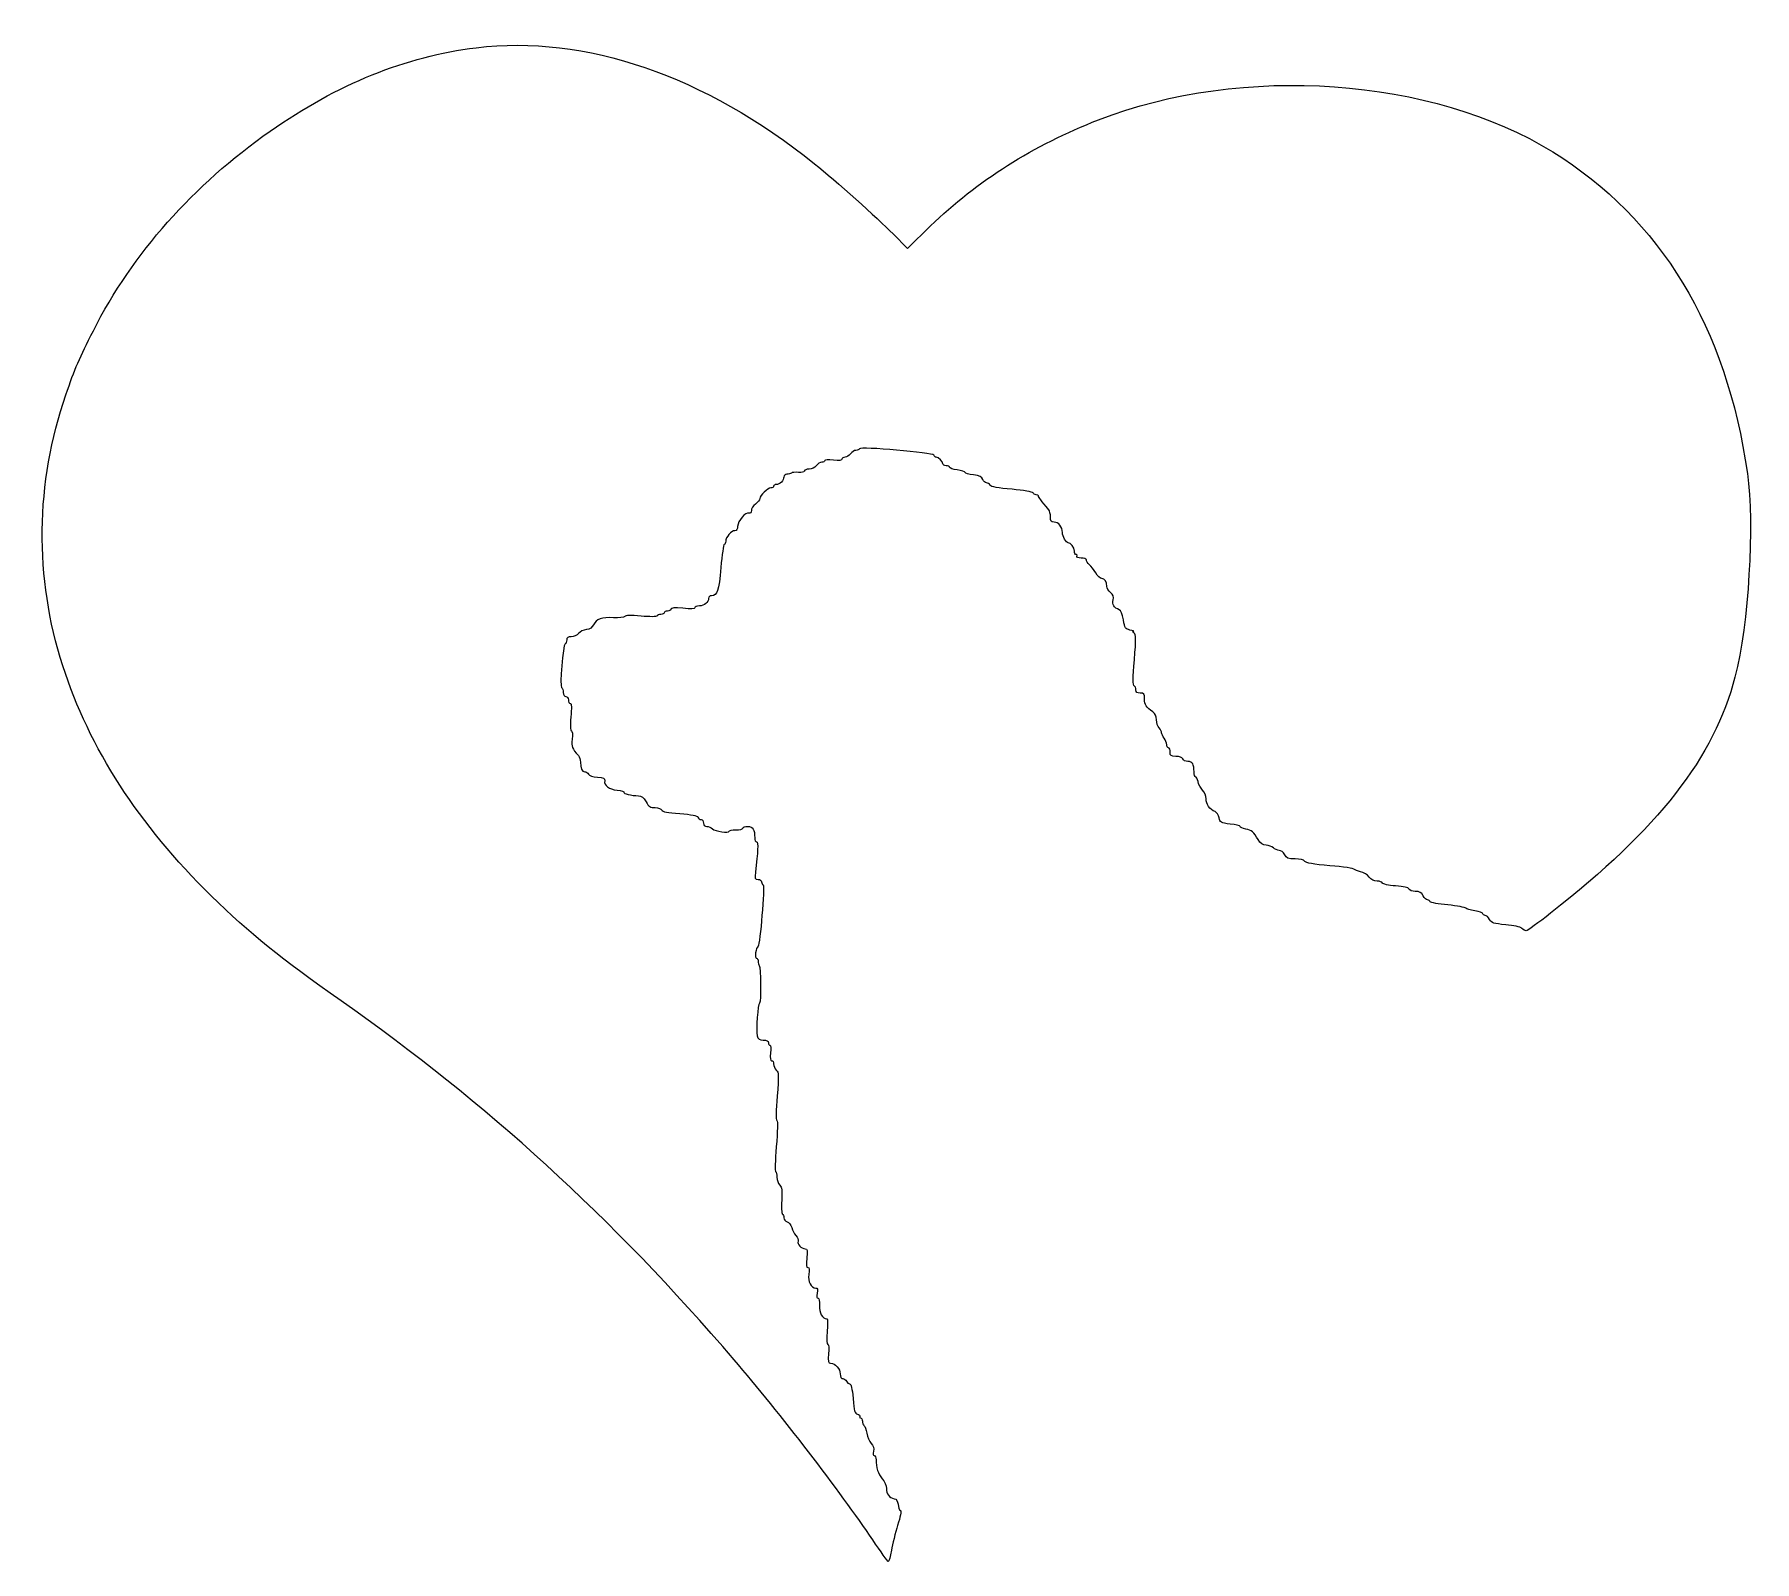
# Model space of a CAD drawing. Header units: centimetres. Extents: x -17.8 to 17.7, y -15.6 to 15.9.
import ezdxf

# ---------------------------------------------------------------- set-up
doc = ezdxf.new("R2010")
doc.units = ezdxf.units.CM
doc.header["$MEASUREMENT"] = 0
doc.layers.add('Layer 1', color=7, linetype='Continuous')

msp = doc.modelspace()

# ---------------------------------------------------------------- linework, layer by layer
at = {"layer": 'Layer 1'}
msp.add_open_spline([(-8.67833, 15.59278), (-10.12825, 15.41639), (-11.53936, 14.84489), (-12.9293, 13.87122), (-12.9293, 13.87122), (-14.52033, 12.75644), (-15.76916, 11.34533), (-16.57702, 9.7543), (-16.57702, 9.7543), (-16.85924, 9.20044), (-16.96155, 8.96408), (-17.14499, 8.43138), (-17.14499, 8.43138), (-17.77293, 6.61457), (-17.7941, 4.65666), (-17.20849, 2.83985), (-17.20849, 2.83985), (-16.65816, 1.13241), (-15.64216, -0.44098), (-14.14285, -1.90854), (-14.14285, -1.90854), (-13.33852, -2.69171), (-12.70704, -3.20323), (-11.46527, -4.0746), (-11.46527, -4.0746), (-8.45608, -6.18421), (-5.87727, -8.54077), (-3.35138, -11.48293), (-3.35138, -11.48293), (-2.41299, -12.57654), (-1.1571, -14.2099), (-0.49388, -15.19768), (-0.49388, -15.19768), (-0.32807, -15.4411), (-0.18344, -15.64218), (-0.17285, -15.64571), (-0.17285, -15.64571), (-0.15874, -15.64571), (-0.13052, -15.53988), (-0.10935, -15.41288), (-0.10935, -15.41288), (-0.08466, -15.28588), (-0.02821, -15.05305), (0.02118, -14.89782), (0.02118, -14.89782), (0.07762, -14.72143), (0.09879, -14.60501), (0.07762, -14.5909), (0.07762, -14.5909), (0.05645, -14.58032), (0.03529, -14.52034), (0.02823, -14.4639), (0.02823, -14.4639), (0.02117, -14.39334), (-0.00352, -14.35454), (-0.04938, -14.34748), (-0.04938, -14.34748), (-0.15521, -14.32631), (-0.21166, -14.25223), (-0.21166, -14.13581), (-0.21166, -14.13581), (-0.21166, -14.07937), (-0.25047, -13.99117), (-0.29633, -13.93473), (-0.29633, -13.93473), (-0.381, -13.83595), (-0.42333, -13.70542), (-0.42333, -13.54315), (-0.42333, -13.54315), (-0.42333, -13.49729), (-0.44097, -13.45848), (-0.46214, -13.45848), (-0.46214, -13.45848), (-0.48683, -13.45848), (-0.49389, -13.4232), (-0.47978, -13.37029), (-0.47978, -13.37029), (-0.46214, -13.30679), (-0.47625, -13.2574), (-0.52564, -13.20801), (-0.52564, -13.20801), (-0.56445, -13.16568), (-0.60678, -13.07043), (-0.61736, -12.99634), (-0.61736, -12.99634), (-0.63147, -12.92226), (-0.65617, -12.8517), (-0.6738, -12.83759), (-0.6738, -12.83759), (-0.69144, -12.82701), (-0.70555, -12.7882), (-0.70555, -12.7494), (-0.70555, -12.7494), (-0.70555, -12.71412), (-0.72319, -12.68237), (-0.74436, -12.68237), (-0.74436, -12.68237), (-0.762, -12.68237), (-0.77258, -12.66826), (-0.762, -12.65062), (-0.762, -12.65062), (-0.75142, -12.63298), (-0.77258, -12.61181), (-0.80786, -12.60123), (-0.80786, -12.60123), (-0.8643, -12.58712), (-0.87842, -12.53773), (-0.89958, -12.2802), (-0.89958, -12.2802), (-0.91722, -12.07206), (-0.93839, -11.97681), (-0.97014, -11.97681), (-0.97014, -11.97681), (-0.99483, -11.97681), (-1.02306, -11.95212), (-1.03717, -11.92389), (-1.03717, -11.92389), (-1.04775, -11.89567), (-1.0795, -11.87097), (-1.11125, -11.87097), (-1.11125, -11.87097), (-1.14653, -11.87097), (-1.16417, -11.83569), (-1.16417, -11.77219), (-1.16417, -11.77219), (-1.16417, -11.66988), (-1.27, -11.55347), (-1.36173, -11.55347), (-1.36173, -11.55347), (-1.41112, -11.55347), (-1.41817, -11.52172), (-1.40406, -11.35944), (-1.40406, -11.35944), (-1.39348, -11.24655), (-1.40053, -11.16541), (-1.4217, -11.16541), (-1.4217, -11.16541), (-1.44287, -11.16541), (-1.44639, -11.0631), (-1.43228, -10.90083), (-1.43228, -10.90083), (-1.41817, -10.75266), (-1.4217, -10.63625), (-1.43934, -10.63625), (-1.43934, -10.63625), (-1.53106, -10.63625), (-1.60515, -10.50925), (-1.59456, -10.36108), (-1.59456, -10.36108), (-1.5875, -10.26936), (-1.59809, -10.21291), (-1.62278, -10.21291), (-1.62278, -10.21291), (-1.651, -10.21291), (-1.65453, -10.17763), (-1.64042, -10.10708), (-1.64042, -10.10708), (-1.62278, -10.02947), (-1.62984, -10.00125), (-1.66511, -10.00125), (-1.66511, -10.00125), (-1.76742, -10.00125), (-1.83797, -9.86719), (-1.81328, -9.71903), (-1.81328, -9.71903), (-1.79564, -9.61672), (-1.8027, -9.57792), (-1.83445, -9.57792), (-1.83445, -9.57792), (-1.8662, -9.57792), (-1.87326, -9.52853), (-1.85209, -9.38389), (-1.85209, -9.38389), (-1.83445, -9.21808), (-1.83798, -9.18986), (-1.88737, -9.18986), (-1.88737, -9.18986), (-1.96498, -9.18986), (-2.0567, -9.09461), (-2.03554, -9.03464), (-2.03554, -9.03464), (-2.02496, -9.00642), (-2.0426, -8.95703), (-2.07787, -8.91822), (-2.07787, -8.91822), (-2.11315, -8.88294), (-2.15195, -8.80886), (-2.16606, -8.75241), (-2.16606, -8.75241), (-2.18017, -8.69597), (-2.2225, -8.64658), (-2.25778, -8.63599), (-2.25778, -8.63599), (-2.29659, -8.62541), (-2.32834, -8.5866), (-2.32834, -8.55132), (-2.32834, -8.55132), (-2.32834, -8.51604), (-2.34245, -8.48076), (-2.36009, -8.47018), (-2.36009, -8.47018), (-2.3742, -8.4596), (-2.38126, -8.33612), (-2.37067, -8.19149), (-2.37067, -8.19149), (-2.36009, -7.98335), (-2.36714, -7.92338), (-2.413, -7.87752), (-2.413, -7.87752), (-2.44475, -7.84577), (-2.46944, -7.77169), (-2.46944, -7.71171), (-2.46944, -7.71171), (-2.46944, -7.65174), (-2.48002, -7.60235), (-2.49766, -7.60235), (-2.49766, -7.60235), (-2.51177, -7.60235), (-2.50472, -7.36952), (-2.48355, -7.08377), (-2.48355, -7.08377), (-2.45533, -6.75569), (-2.4518, -6.5546), (-2.47297, -6.54049), (-2.47297, -6.54049), (-2.49414, -6.52991), (-2.49414, -6.33941), (-2.46591, -6.03955), (-2.46591, -6.03955), (-2.43063, -5.61269), (-2.43416, -5.55272), (-2.48355, -5.50333), (-2.48355, -5.50333), (-2.5153, -5.47158), (-2.53999, -5.41514), (-2.53999, -5.37633), (-2.53999, -5.37633), (-2.53999, -5.34105), (-2.55763, -5.3093), (-2.5788, -5.3093), (-2.5788, -5.3093), (-2.60702, -5.3093), (-2.61408, -5.25638), (-2.60349, -5.15055), (-2.60349, -5.15055), (-2.59291, -5.06236), (-2.59643, -4.9918), (-2.61407, -4.9918), (-2.61407, -4.9918), (-2.63171, -4.9918), (-2.64582, -4.96711), (-2.64582, -4.93888), (-2.64582, -4.93888), (-2.64582, -4.9036), (-2.6811, -4.88596), (-2.75165, -4.88596), (-2.75165, -4.88596), (-2.83632, -4.88596), (-2.86101, -4.86832), (-2.87865, -4.79424), (-2.87865, -4.79424), (-2.90687, -4.68488), (-2.86454, -4.13102), (-2.82926, -4.12043), (-2.82926, -4.12043), (-2.79751, -4.10632), (-2.80457, -3.37607), (-2.83632, -3.34432), (-2.83632, -3.34432), (-2.8469, -3.33374), (-2.85749, -3.2914), (-2.85749, -3.25613), (-2.85749, -3.25613), (-2.85749, -3.22085), (-2.87513, -3.19263), (-2.8963, -3.19263), (-2.8963, -3.19263), (-2.93863, -3.19263), (-2.90336, -2.97744), (-2.85749, -2.94569), (-2.85749, -2.94569), (-2.81868, -2.921), (-2.71991, -1.69686), (-2.75518, -1.68275), (-2.75518, -1.68275), (-2.77282, -1.67569), (-2.78693, -1.64747), (-2.78693, -1.61925), (-2.78693, -1.61925), (-2.78693, -1.59103), (-2.81868, -1.56986), (-2.86101, -1.56986), (-2.86101, -1.56986), (-2.92451, -1.56986), (-2.93157, -1.55222), (-2.91393, -1.42169), (-2.91393, -1.42169), (-2.86101, -0.99836), (-2.85396, -0.79375), (-2.88924, -0.79375), (-2.88924, -0.79375), (-2.91041, -0.79375), (-2.92805, -0.75847), (-2.92805, -0.71261), (-2.92805, -0.71261), (-2.92805, -0.53975), (-2.96686, -0.47625), (-3.07269, -0.47625), (-3.07269, -0.47625), (-3.12913, -0.47625), (-3.175, -0.49036), (-3.175, -0.51153), (-3.175, -0.51153), (-3.175, -0.52917), (-3.2385, -0.54681), (-3.31611, -0.54681), (-3.31611, -0.54681), (-3.39372, -0.54681), (-3.45722, -0.55739), (-3.45722, -0.57503), (-3.45722, -0.57503), (-3.45722, -0.62089), (-3.75003, -0.57856), (-3.80294, -0.52564), (-3.80294, -0.52564), (-3.82763, -0.49742), (-3.88055, -0.47625), (-3.91936, -0.47625), (-3.91936, -0.47625), (-3.96169, -0.47625), (-3.98639, -0.45156), (-3.98639, -0.40569), (-3.98639, -0.40569), (-3.98639, -0.36688), (-4.00756, -0.33513), (-4.03578, -0.33513), (-4.03578, -0.33513), (-4.064, -0.33513), (-4.09222, -0.31396), (-4.10281, -0.28574), (-4.10281, -0.28574), (-4.11692, -0.25046), (-4.22628, -0.2293), (-4.47675, -0.21166), (-4.47675, -0.21166), (-4.72722, -0.19402), (-4.83306, -0.17285), (-4.84717, -0.13758), (-4.84717, -0.13758), (-4.85775, -0.10936), (-4.9142, -0.08819), (-4.98475, -0.08819), (-4.98475, -0.08819), (-5.08353, -0.08819), (-5.11528, -0.06702), (-5.17172, 0.03528), (-5.17172, 0.03528), (-5.22111, 0.127), (-5.25991, 0.15875), (-5.33047, 0.15875), (-5.33047, 0.15875), (-5.47511, 0.15875), (-5.64444, 0.20108), (-5.6268, 0.22931), (-5.6268, 0.22931), (-5.61622, 0.24342), (-5.67972, 0.26459), (-5.76791, 0.27164), (-5.76791, 0.27164), (-5.93724, 0.29281), (-6.04308, 0.37042), (-6.02544, 0.46567), (-6.02544, 0.46567), (-6.01838, 0.51859), (-6.04308, 0.5327), (-6.17361, 0.53975), (-6.17361, 0.53975), (-6.26533, 0.54681), (-6.34294, 0.57503), (-6.36058, 0.60325), (-6.36058, 0.60325), (-6.37469, 0.63147), (-6.40997, 0.65264), (-6.43466, 0.65264), (-6.43466, 0.65264), (-6.4911, 0.65264), (-6.52638, 0.73025), (-6.52638, 0.85372), (-6.52638, 0.85372), (-6.52638, 0.89958), (-6.54755, 0.96308), (-6.56871, 0.98778), (-6.56871, 0.98778), (-6.70277, 1.13947), (-6.70982, 1.15711), (-6.69571, 1.32645), (-6.69571, 1.32645), (-6.68513, 1.42876), (-6.69218, 1.49931), (-6.71335, 1.49931), (-6.71335, 1.49931), (-6.73452, 1.49931), (-6.73804, 1.60514), (-6.72393, 1.78153), (-6.72393, 1.78153), (-6.70629, 1.97203), (-6.70982, 2.06375), (-6.73451, 2.06375), (-6.73451, 2.06375), (-6.75568, 2.06375), (-6.77332, 2.0955), (-6.77332, 2.13431), (-6.77332, 2.13431), (-6.77332, 2.17312), (-6.79801, 2.20487), (-6.82624, 2.20487), (-6.82624, 2.20487), (-6.85799, 2.20487), (-6.87916, 2.23662), (-6.87916, 2.28954), (-6.87916, 2.28954), (-6.87916, 2.3354), (-6.89327, 2.38126), (-6.91444, 2.38832), (-6.91444, 2.38832), (-6.95677, 2.40243), (-6.88622, 3.27732), (-6.84036, 3.29143), (-6.84036, 3.29143), (-6.82272, 3.29849), (-6.80861, 3.33376), (-6.80861, 3.37257), (-6.80861, 3.37257), (-6.80861, 3.42196), (-6.78392, 3.4396), (-6.71689, 3.4396), (-6.71689, 3.4396), (-6.66397, 3.4396), (-6.59695, 3.47135), (-6.5652, 3.50663), (-6.5652, 3.50663), (-6.53345, 3.54544), (-6.45937, 3.58071), (-6.40292, 3.58777), (-6.40292, 3.58777), (-6.33589, 3.59483), (-6.28298, 3.6301), (-6.25475, 3.68655), (-6.25475, 3.68655), (-6.19831, 3.80297), (-6.08894, 3.84177), (-5.842, 3.83119), (-5.842, 3.83119), (-5.72911, 3.82413), (-5.62681, 3.83825), (-5.61269, 3.85588), (-5.61269, 3.85588), (-5.59858, 3.88057), (-5.48569, 3.8841), (-5.27402, 3.86294), (-5.27402, 3.86294), (-5.09058, 3.84883), (-4.95299, 3.84883), (-4.94594, 3.86647), (-4.94594, 3.86647), (-4.93888, 3.88411), (-4.90361, 3.89822), (-4.8648, 3.89822), (-4.8648, 3.89822), (-4.82952, 3.89822), (-4.79777, 3.91586), (-4.79777, 3.9335), (-4.79777, 3.9335), (-4.79777, 3.95467), (-4.76602, 3.96878), (-4.72721, 3.96878), (-4.72721, 3.96878), (-4.6884, 3.96878), (-4.65665, 3.98642), (-4.65665, 4.00759), (-4.65665, 4.00759), (-4.65665, 4.03581), (-4.58257, 4.04287), (-4.40971, 4.02523), (-4.40971, 4.02523), (-4.2439, 4.00759), (-4.16277, 4.01112), (-4.16277, 4.03581), (-4.16277, 4.03581), (-4.16277, 4.05698), (-4.12044, 4.07462), (-4.07105, 4.07462), (-4.07105, 4.07462), (-3.96874, 4.07462), (-3.88055, 4.1487), (-3.88055, 4.22984), (-3.88055, 4.22984), (-3.88055, 4.26159), (-3.85586, 4.28628), (-3.82411, 4.28628), (-3.82411, 4.28628), (-3.70064, 4.28628), (-3.66889, 4.38153), (-3.62655, 4.86484), (-3.62655, 4.86484), (-3.60538, 5.12942), (-3.57363, 5.34462), (-3.55599, 5.34462), (-3.55599, 5.34462), (-3.54188, 5.34462), (-3.52777, 5.37284), (-3.52777, 5.40812), (-3.52777, 5.40812), (-3.52777, 5.49279), (-3.41135, 5.62684), (-3.33727, 5.62684), (-3.33727, 5.62684), (-3.30199, 5.62684), (-3.28083, 5.65859), (-3.28083, 5.71503), (-3.28083, 5.71503), (-3.28083, 5.82439), (-3.11502, 6.01842), (-3.048, 5.9902), (-3.048, 5.9902), (-3.01625, 5.97962), (-2.99861, 5.99726), (-2.99861, 6.04312), (-2.99861, 6.04312), (-2.99861, 6.0784), (-2.9598, 6.1419), (-2.91042, 6.17718), (-2.91042, 6.17718), (-2.86103, 6.21246), (-2.82223, 6.26537), (-2.82223, 6.29007), (-2.82223, 6.29007), (-2.82223, 6.35357), (-2.65995, 6.50879), (-2.59292, 6.50879), (-2.59292, 6.50879), (-2.5647, 6.50879), (-2.54, 6.52643), (-2.54, 6.54407), (-2.54, 6.54407), (-2.54, 6.56524), (-2.51531, 6.57935), (-2.48356, 6.57935), (-2.48356, 6.57935), (-2.413, 6.57935), (-2.32834, 6.66402), (-2.32834, 6.73457), (-2.32834, 6.73457), (-2.32834, 6.76632), (-2.30012, 6.79101), (-2.26484, 6.79101), (-2.26484, 6.79101), (-2.22956, 6.79101), (-2.18723, 6.80159), (-2.17312, 6.8157), (-2.17312, 6.8157), (-2.15901, 6.82981), (-2.09198, 6.83687), (-2.02495, 6.82981), (-2.02495, 6.82981), (-1.95792, 6.82628), (-1.90501, 6.83687), (-1.90501, 6.85803), (-1.90501, 6.85803), (-1.90501, 6.8792), (-1.85915, 6.89684), (-1.80623, 6.89684), (-1.80623, 6.89684), (-1.74979, 6.89684), (-1.68629, 6.92506), (-1.65806, 6.9674), (-1.65806, 6.9674), (-1.62984, 7.00621), (-1.58045, 7.03796), (-1.54517, 7.03796), (-1.54517, 7.03796), (-1.50989, 7.03796), (-1.48167, 7.05207), (-1.48167, 7.07324), (-1.48167, 7.07324), (-1.48167, 7.09088), (-1.40759, 7.09793), (-1.30528, 7.08382), (-1.30528, 7.08382), (-1.18534, 7.06971), (-1.12889, 7.07676), (-1.12889, 7.10499), (-1.12889, 7.10499), (-1.12889, 7.12616), (-1.10067, 7.1438), (-1.06539, 7.1438), (-1.06539, 7.1438), (-1.03011, 7.1438), (-0.98072, 7.17555), (-0.9525, 7.21436), (-0.9525, 7.21436), (-0.92428, 7.25317), (-0.87489, 7.28492), (-0.84314, 7.28492), (-0.84314, 7.28492), (-0.80786, 7.28492), (-0.77611, 7.29903), (-0.76906, 7.31667), (-0.76906, 7.31667), (-0.75142, 7.36959), (0.75141, 7.23906), (0.76905, 7.18614), (0.76905, 7.18614), (0.77611, 7.16145), (0.79727, 7.14381), (0.81844, 7.14381), (0.81844, 7.14381), (0.8643, 7.14381), (0.9525, 7.05209), (0.9525, 7.00623), (0.9525, 7.00623), (0.9525, 6.98506), (0.98425, 6.96742), (1.02306, 6.96742), (1.02306, 6.96742), (1.06187, 6.96742), (1.09362, 6.95331), (1.09362, 6.93567), (1.09362, 6.93567), (1.09362, 6.91803), (1.16418, 6.89334), (1.25237, 6.88275), (1.25237, 6.88275), (1.34056, 6.86864), (1.41112, 6.84394), (1.41112, 6.82983), (1.41112, 6.82983), (1.41112, 6.81219), (1.48873, 6.79102), (1.58398, 6.77691), (1.58398, 6.77691), (1.71451, 6.75927), (1.7639, 6.7381), (1.78154, 6.68519), (1.78154, 6.68519), (1.79565, 6.64638), (1.8274, 6.61463), (1.8521, 6.61463), (1.8521, 6.61463), (1.88032, 6.61463), (1.9156, 6.59346), (1.92971, 6.56524), (1.92971, 6.56524), (1.94735, 6.53349), (2.08846, 6.50527), (2.38127, 6.48057), (2.38127, 6.48057), (2.61763, 6.4594), (2.80813, 6.42765), (2.81519, 6.40649), (2.81519, 6.40649), (2.82225, 6.38532), (2.85047, 6.36768), (2.87869, 6.36768), (2.87869, 6.36768), (2.90691, 6.36768), (2.92808, 6.3571), (2.92808, 6.34299), (2.92808, 6.34299), (2.92808, 6.3183), (2.98452, 6.24421), (3.13975, 6.06077), (3.13975, 6.06077), (3.15739, 6.03608), (3.17503, 5.96905), (3.17503, 5.90908), (3.17503, 5.90908), (3.17503, 5.82441), (3.18914, 5.80325), (3.24911, 5.80325), (3.24911, 5.80325), (3.34436, 5.80325), (3.41844, 5.708), (3.42197, 5.59158), (3.42197, 5.59158), (3.4255, 5.50339), (3.49605, 5.37991), (3.54191, 5.37991), (3.54191, 5.37991), (3.59483, 5.37991), (3.66891, 5.2776), (3.66891, 5.20705), (3.66891, 5.20705), (3.66891, 5.16472), (3.68655, 5.13297), (3.70772, 5.13297), (3.70772, 5.13297), (3.72536, 5.13297), (3.73241, 5.11886), (3.72183, 5.09769), (3.72183, 5.09769), (3.70772, 5.07652), (3.74652, 5.06241), (3.8065, 5.06241), (3.8065, 5.06241), (3.86647, 5.06241), (3.91586, 5.04477), (3.91586, 5.0236), (3.91586, 5.0236), (3.91586, 4.99891), (3.94408, 4.95657), (3.97936, 4.92482), (3.97936, 4.92482), (4.01464, 4.89307), (4.07461, 4.81546), (4.10989, 4.75549), (4.10989, 4.75549), (4.1487, 4.69199), (4.20514, 4.63907), (4.23689, 4.63907), (4.23689, 4.63907), (4.29686, 4.63907), (4.3392, 4.57204), (4.3392, 4.47326), (4.3392, 4.47326), (4.3392, 4.44151), (4.37448, 4.38859), (4.41328, 4.35332), (4.41328, 4.35332), (4.46972, 4.30393), (4.48384, 4.26513), (4.4662, 4.1981), (4.4662, 4.1981), (4.44151, 4.10285), (4.48384, 4.03582), (4.5932, 3.99702), (4.5932, 3.99702), (4.63201, 3.97938), (4.66023, 3.90883), (4.68139, 3.78535), (4.68139, 3.78535), (4.70608, 3.61602), (4.7202, 3.59838), (4.81545, 3.57721), (4.81545, 3.57721), (4.87542, 3.5631), (4.90717, 3.55252), (4.88601, 3.54899), (4.88601, 3.54899), (4.86837, 3.54546), (4.8719, 3.53135), (4.90012, 3.51371), (4.90012, 3.51371), (4.94245, 3.48549), (4.94245, 3.40435), (4.90718, 2.95985), (4.90718, 2.95985), (4.87543, 2.58943), (4.87543, 2.43068), (4.90012, 2.42363), (4.90012, 2.42363), (4.92129, 2.41657), (4.93893, 2.3813), (4.93893, 2.34249), (4.93893, 2.34249), (4.93893, 2.2931), (4.96362, 2.27546), (5.02712, 2.27546), (5.02712, 2.27546), (5.10473, 2.27546), (5.11531, 2.26135), (5.11531, 2.15552), (5.11531, 2.15552), (5.11531, 2.03205), (5.14706, 1.98619), (5.28817, 1.88741), (5.28817, 1.88741), (5.33756, 1.85213), (5.36225, 1.79922), (5.36225, 1.72513), (5.36225, 1.72513), (5.36225, 1.66163), (5.38694, 1.58755), (5.41517, 1.5558), (5.41517, 1.5558), (5.44339, 1.52758), (5.46809, 1.48172), (5.46809, 1.45702), (5.46809, 1.45702), (5.46809, 1.43233), (5.49278, 1.37941), (5.52101, 1.34413), (5.52101, 1.34413), (5.54923, 1.30532), (5.57393, 1.24535), (5.57393, 1.21007), (5.57393, 1.21007), (5.57393, 1.17479), (5.59157, 1.14657), (5.60921, 1.14657), (5.60921, 1.14657), (5.63038, 1.14657), (5.64449, 1.10776), (5.64449, 1.05838), (5.64449, 1.05838), (5.64449, 0.98077), (5.6586, 0.97019), (5.76443, 0.97019), (5.76443, 0.97019), (5.83851, 0.97019), (5.89143, 0.94902), (5.90554, 0.91727), (5.90554, 0.91727), (5.91612, 0.88905), (5.96198, 0.86435), (6.01137, 0.86435), (6.01137, 0.86435), (6.10309, 0.86435), (6.13837, 0.80791), (6.13837, 0.64916), (6.13837, 0.64916), (6.13837, 0.59272), (6.15248, 0.54685), (6.17012, 0.54685), (6.17012, 0.54685), (6.18776, 0.54685), (6.20893, 0.50452), (6.21951, 0.4516), (6.21951, 0.4516), (6.23009, 0.39516), (6.27243, 0.31754), (6.31123, 0.27521), (6.31123, 0.27521), (6.35356, 0.23288), (6.38531, 0.15174), (6.38531, 0.09529), (6.38531, 0.09529), (6.38531, -0.01407), (6.46645, -0.13049), (6.57228, -0.16929), (6.57228, -0.16929), (6.60403, -0.1834), (6.64284, -0.23985), (6.65342, -0.29629), (6.65342, -0.29629), (6.67459, -0.39507), (6.6887, -0.40565), (6.88273, -0.42682), (6.88273, -0.42682), (6.99915, -0.44093), (7.09087, -0.4621), (7.09087, -0.47621), (7.09087, -0.47621), (7.09087, -0.49385), (7.14026, -0.51854), (7.20376, -0.52913), (7.20376, -0.52913), (7.33076, -0.55735), (7.36604, -0.5891), (7.46129, -0.74785), (7.46129, -0.74785), (7.51068, -0.83252), (7.55301, -0.86427), (7.62357, -0.86427), (7.62357, -0.86427), (7.67649, -0.86427), (7.74351, -0.88896), (7.77526, -0.91719), (7.77526, -0.91719), (7.80348, -0.94541), (7.8564, -0.97011), (7.8952, -0.97011), (7.8952, -0.97011), (7.93048, -0.97011), (7.98339, -1.00892), (8.00809, -1.0583), (8.00809, -1.0583), (8.0469, -1.13238), (8.07865, -1.14649), (8.22328, -1.14649), (8.22328, -1.14649), (8.32911, -1.14649), (8.4032, -1.16413), (8.42084, -1.19588), (8.42084, -1.19588), (8.44201, -1.23116), (8.59723, -1.25585), (8.94295, -1.2876), (8.94295, -1.2876), (9.21459, -1.30877), (9.44037, -1.34404), (9.44742, -1.36168), (9.44742, -1.36168), (9.45448, -1.37579), (9.51092, -1.40049), (9.57442, -1.41107), (9.57442, -1.41107), (9.63792, -1.42518), (9.71906, -1.47104), (9.75434, -1.52043), (9.75434, -1.52043), (9.79315, -1.57335), (9.85312, -1.6051), (9.91662, -1.6051), (9.91662, -1.6051), (9.96954, -1.6051), (10.01893, -1.62274), (10.02598, -1.64391), (10.02598, -1.64391), (10.03304, -1.66508), (10.15298, -1.6933), (10.29762, -1.70388), (10.29762, -1.70388), (10.46695, -1.71446), (10.55868, -1.73563), (10.57279, -1.76738), (10.57279, -1.76738), (10.58337, -1.7956), (10.63982, -1.81677), (10.70332, -1.81677), (10.70332, -1.81677), (10.79151, -1.81677), (10.83032, -1.83794), (10.8656, -1.90496), (10.8656, -1.90496), (10.89029, -1.95435), (10.93263, -1.99315), (10.95732, -1.99315), (10.95732, -1.99315), (10.98201, -1.99315), (11.00671, -2.01079), (11.01376, -2.02843), (11.01376, -2.02843), (11.02082, -2.0496), (11.18309, -2.07782), (11.37359, -2.09546), (11.37359, -2.09546), (11.56762, -2.11663), (11.73342, -2.14485), (11.74401, -2.16249), (11.74401, -2.16249), (11.75459, -2.18013), (11.83926, -2.20482), (11.93451, -2.21893), (11.93451, -2.21893), (12.02623, -2.23304), (12.10032, -2.25774), (12.10032, -2.2789), (12.10032, -2.2789), (12.10032, -2.29654), (12.12149, -2.31065), (12.14618, -2.31065), (12.14618, -2.31065), (12.1744, -2.31065), (12.21321, -2.34946), (12.2379, -2.39532), (12.2379, -2.39532), (12.28023, -2.4694), (12.31904, -2.47999), (12.56951, -2.50468), (12.56951, -2.50468), (12.73532, -2.51879), (12.8729, -2.54701), (12.90112, -2.57876), (12.90112, -2.57876), (12.92934, -2.60698), (12.97168, -2.62815), (12.99284, -2.62815), (12.99284, -2.62815), (13.01753, -2.62815), (13.24331, -2.46587), (13.49731, -2.26479), (13.49731, -2.26479), (15.71981, -0.5256), (16.87692, 0.95607), (17.30025, 2.60707), (17.30025, 2.60707), (17.58247, 3.69715), (17.70594, 5.75738), (17.55778, 6.80865), (17.55778, 6.80865), (17.12739, 9.82137), (15.7692, 12.06151), (13.53964, 13.4444), (13.53964, 13.4444), (11.05608, 14.98604), (7.14025, 15.26121), (4.16281, 14.10409), (4.16281, 14.10409), (2.83284, 13.58903), (1.65103, 12.84115), (0.70206, 11.91687), (0.70206, 11.91687), (0.70206, 11.91687), (0.22581, 11.4512), (0.22581, 11.4512), (0.22581, 11.4512), (0.22581, 11.4512), (-0.07405, 11.75106), (-0.07405, 11.75106), (-0.07405, 11.75106), (-0.39508, 12.07562), (-1.26644, 12.85525), (-1.6933, 13.19745), (-1.6933, 13.19745), (-3.96872, 15.02484), (-6.42405, 15.86798), (-8.6783, 15.59281), (-8.6783, 15.59281), (-8.6783, 15.59281), (-8.67833, 15.59278), (-8.67833, 15.59278)], degree=3, knots=[0, 0, 0, 0, 0.00393701, 0.00393701, 0.00393701, 0.00393701, 0.00787402, 0.00787402, 0.00787402, 0.00787402, 0.01181102, 0.01181102, 0.01181102, 0.01181102, 0.01574803, 0.01574803, 0.01574803, 0.01574803, 0.01968504, 0.01968504, 0.01968504, 0.01968504, 0.02362205, 0.02362205, 0.02362205, 0.02362205, 0.02755906, 0.02755906, 0.02755906, 0.02755906, 0.03149606, 0.03149606, 0.03149606, 0.03149606, 0.03543307, 0.03543307, 0.03543307, 0.03543307, 0.03937008, 0.03937008, 0.03937008, 0.03937008, 0.04330709, 0.04330709, 0.04330709, 0.04330709, 0.04724409, 0.04724409, 0.04724409, 0.04724409, 0.0511811, 0.0511811, 0.0511811, 0.0511811, 0.05511811, 0.05511811, 0.05511811, 0.05511811, 0.05905512, 0.05905512, 0.05905512, 0.05905512, 0.06299213, 0.06299213, 0.06299213, 0.06299213, 0.06692913, 0.06692913, 0.06692913, 0.06692913, 0.07086614, 0.07086614, 0.07086614, 0.07086614, 0.07480315, 0.07480315, 0.07480315, 0.07480315, 0.07874016, 0.07874016, 0.07874016, 0.07874016, 0.08267717, 0.08267717, 0.08267717, 0.08267717, 0.08661417, 0.08661417, 0.08661417, 0.08661417, 0.09055118, 0.09055118, 0.09055118, 0.09055118, 0.09448819, 0.09448819, 0.09448819, 0.09448819, 0.0984252, 0.0984252, 0.0984252, 0.0984252, 0.1023622, 0.1023622, 0.1023622, 0.1023622, 0.10629921, 0.10629921, 0.10629921, 0.10629921, 0.11023622, 0.11023622, 0.11023622, 0.11023622, 0.11417323, 0.11417323, 0.11417323, 0.11417323, 0.11811024, 0.11811024, 0.11811024, 0.11811024, 0.12204724, 0.12204724, 0.12204724, 0.12204724, 0.12598425, 0.12598425, 0.12598425, 0.12598425, 0.12992126, 0.12992126, 0.12992126, 0.12992126, 0.13385827, 0.13385827, 0.13385827, 0.13385827, 0.13779528, 0.13779528, 0.13779528, 0.13779528, 0.14173228, 0.14173228, 0.14173228, 0.14173228, 0.14566929, 0.14566929, 0.14566929, 0.14566929, 0.1496063, 0.1496063, 0.1496063, 0.1496063, 0.15354331, 0.15354331, 0.15354331, 0.15354331, 0.15748031, 0.15748031, 0.15748031, 0.15748031, 0.16141732, 0.16141732, 0.16141732, 0.16141732, 0.16535433, 0.16535433, 0.16535433, 0.16535433, 0.16929134, 0.16929134, 0.16929134, 0.16929134, 0.17322835, 0.17322835, 0.17322835, 0.17322835, 0.17716535, 0.17716535, 0.17716535, 0.17716535, 0.18110236, 0.18110236, 0.18110236, 0.18110236, 0.18503937, 0.18503937, 0.18503937, 0.18503937, 0.18897638, 0.18897638, 0.18897638, 0.18897638, 0.19291339, 0.19291339, 0.19291339, 0.19291339, 0.19685039, 0.19685039, 0.19685039, 0.19685039, 0.2007874, 0.2007874, 0.2007874, 0.2007874, 0.20472441, 0.20472441, 0.20472441, 0.20472441, 0.20866142, 0.20866142, 0.20866142, 0.20866142, 0.21259843, 0.21259843, 0.21259843, 0.21259843, 0.21653543, 0.21653543, 0.21653543, 0.21653543, 0.22047244, 0.22047244, 0.22047244, 0.22047244, 0.22440945, 0.22440945, 0.22440945, 0.22440945, 0.22834646, 0.22834646, 0.22834646, 0.22834646, 0.23228346, 0.23228346, 0.23228346, 0.23228346, 0.23622047, 0.23622047, 0.23622047, 0.23622047, 0.24015748, 0.24015748, 0.24015748, 0.24015748, 0.24409449, 0.24409449, 0.24409449, 0.24409449, 0.2480315, 0.2480315, 0.2480315, 0.2480315, 0.2519685, 0.2519685, 0.2519685, 0.2519685, 0.25590551, 0.25590551, 0.25590551, 0.25590551, 0.25984252, 0.25984252, 0.25984252, 0.25984252, 0.26377953, 0.26377953, 0.26377953, 0.26377953, 0.26771654, 0.26771654, 0.26771654, 0.26771654, 0.27165354, 0.27165354, 0.27165354, 0.27165354, 0.27559055, 0.27559055, 0.27559055, 0.27559055, 0.27952756, 0.27952756, 0.27952756, 0.27952756, 0.28346457, 0.28346457, 0.28346457, 0.28346457, 0.28740157, 0.28740157, 0.28740157, 0.28740157, 0.29133858, 0.29133858, 0.29133858, 0.29133858, 0.29527559, 0.29527559, 0.29527559, 0.29527559, 0.2992126, 0.2992126, 0.2992126, 0.2992126, 0.30314961, 0.30314961, 0.30314961, 0.30314961, 0.30708661, 0.30708661, 0.30708661, 0.30708661, 0.31102362, 0.31102362, 0.31102362, 0.31102362, 0.31496063, 0.31496063, 0.31496063, 0.31496063, 0.31889764, 0.31889764, 0.31889764, 0.31889764, 0.32283465, 0.32283465, 0.32283465, 0.32283465, 0.32677165, 0.32677165, 0.32677165, 0.32677165, 0.33070866, 0.33070866, 0.33070866, 0.33070866, 0.33464567, 0.33464567, 0.33464567, 0.33464567, 0.33858268, 0.33858268, 0.33858268, 0.33858268, 0.34251969, 0.34251969, 0.34251969, 0.34251969, 0.34645669, 0.34645669, 0.34645669, 0.34645669, 0.3503937, 0.3503937, 0.3503937, 0.3503937, 0.35433071, 0.35433071, 0.35433071, 0.35433071, 0.35826772, 0.35826772, 0.35826772, 0.35826772, 0.36220472, 0.36220472, 0.36220472, 0.36220472, 0.36614173, 0.36614173, 0.36614173, 0.36614173, 0.37007874, 0.37007874, 0.37007874, 0.37007874, 0.37401575, 0.37401575, 0.37401575, 0.37401575, 0.37795276, 0.37795276, 0.37795276, 0.37795276, 0.38188976, 0.38188976, 0.38188976, 0.38188976, 0.38582677, 0.38582677, 0.38582677, 0.38582677, 0.38976378, 0.38976378, 0.38976378, 0.38976378, 0.39370079, 0.39370079, 0.39370079, 0.39370079, 0.3976378, 0.3976378, 0.3976378, 0.3976378, 0.4015748, 0.4015748, 0.4015748, 0.4015748, 0.40551181, 0.40551181, 0.40551181, 0.40551181, 0.40944882, 0.40944882, 0.40944882, 0.40944882, 0.41338583, 0.41338583, 0.41338583, 0.41338583, 0.41732283, 0.41732283, 0.41732283, 0.41732283, 0.42125984, 0.42125984, 0.42125984, 0.42125984, 0.42519685, 0.42519685, 0.42519685, 0.42519685, 0.42913386, 0.42913386, 0.42913386, 0.42913386, 0.43307087, 0.43307087, 0.43307087, 0.43307087, 0.43700787, 0.43700787, 0.43700787, 0.43700787, 0.44094488, 0.44094488, 0.44094488, 0.44094488, 0.44488189, 0.44488189, 0.44488189, 0.44488189, 0.4488189, 0.4488189, 0.4488189, 0.4488189, 0.45275591, 0.45275591, 0.45275591, 0.45275591, 0.45669291, 0.45669291, 0.45669291, 0.45669291, 0.46062992, 0.46062992, 0.46062992, 0.46062992, 0.46456693, 0.46456693, 0.46456693, 0.46456693, 0.46850394, 0.46850394, 0.46850394, 0.46850394, 0.47244094, 0.47244094, 0.47244094, 0.47244094, 0.47637795, 0.47637795, 0.47637795, 0.47637795, 0.48031496, 0.48031496, 0.48031496, 0.48031496, 0.48425197, 0.48425197, 0.48425197, 0.48425197, 0.48818898, 0.48818898, 0.48818898, 0.48818898, 0.49212598, 0.49212598, 0.49212598, 0.49212598, 0.49606299, 0.49606299, 0.49606299, 0.49606299, 0.5, 0.5, 0.5, 0.5, 0.50393701, 0.50393701, 0.50393701, 0.50393701, 0.50787402, 0.50787402, 0.50787402, 0.50787402, 0.51181102, 0.51181102, 0.51181102, 0.51181102, 0.51574803, 0.51574803, 0.51574803, 0.51574803, 0.51968504, 0.51968504, 0.51968504, 0.51968504, 0.52362205, 0.52362205, 0.52362205, 0.52362205, 0.52755906, 0.52755906, 0.52755906, 0.52755906, 0.53149606, 0.53149606, 0.53149606, 0.53149606, 0.53543307, 0.53543307, 0.53543307, 0.53543307, 0.53937008, 0.53937008, 0.53937008, 0.53937008, 0.54330709, 0.54330709, 0.54330709, 0.54330709, 0.54724409, 0.54724409, 0.54724409, 0.54724409, 0.5511811, 0.5511811, 0.5511811, 0.5511811, 0.55511811, 0.55511811, 0.55511811, 0.55511811, 0.55905512, 0.55905512, 0.55905512, 0.55905512, 0.56299213, 0.56299213, 0.56299213, 0.56299213, 0.56692913, 0.56692913, 0.56692913, 0.56692913, 0.57086614, 0.57086614, 0.57086614, 0.57086614, 0.57480315, 0.57480315, 0.57480315, 0.57480315, 0.57874016, 0.57874016, 0.57874016, 0.57874016, 0.58267717, 0.58267717, 0.58267717, 0.58267717, 0.58661417, 0.58661417, 0.58661417, 0.58661417, 0.59055118, 0.59055118, 0.59055118, 0.59055118, 0.59448819, 0.59448819, 0.59448819, 0.59448819, 0.5984252, 0.5984252, 0.5984252, 0.5984252, 0.6023622, 0.6023622, 0.6023622, 0.6023622, 0.60629921, 0.60629921, 0.60629921, 0.60629921, 0.61023622, 0.61023622, 0.61023622, 0.61023622, 0.61417323, 0.61417323, 0.61417323, 0.61417323, 0.61811024, 0.61811024, 0.61811024, 0.61811024, 0.62204724, 0.62204724, 0.62204724, 0.62204724, 0.62598425, 0.62598425, 0.62598425, 0.62598425, 0.62992126, 0.62992126, 0.62992126, 0.62992126, 0.63385827, 0.63385827, 0.63385827, 0.63385827, 0.63779528, 0.63779528, 0.63779528, 0.63779528, 0.64173228, 0.64173228, 0.64173228, 0.64173228, 0.64566929, 0.64566929, 0.64566929, 0.64566929, 0.6496063, 0.6496063, 0.6496063, 0.6496063, 0.65354331, 0.65354331, 0.65354331, 0.65354331, 0.65748031, 0.65748031, 0.65748031, 0.65748031, 0.66141732, 0.66141732, 0.66141732, 0.66141732, 0.66535433, 0.66535433, 0.66535433, 0.66535433, 0.66929134, 0.66929134, 0.66929134, 0.66929134, 0.67322835, 0.67322835, 0.67322835, 0.67322835, 0.67716535, 0.67716535, 0.67716535, 0.67716535, 0.68110236, 0.68110236, 0.68110236, 0.68110236, 0.68503937, 0.68503937, 0.68503937, 0.68503937, 0.68897638, 0.68897638, 0.68897638, 0.68897638, 0.69291339, 0.69291339, 0.69291339, 0.69291339, 0.69685039, 0.69685039, 0.69685039, 0.69685039, 0.7007874, 0.7007874, 0.7007874, 0.7007874, 0.70472441, 0.70472441, 0.70472441, 0.70472441, 0.70866142, 0.70866142, 0.70866142, 0.70866142, 0.71259843, 0.71259843, 0.71259843, 0.71259843, 0.71653543, 0.71653543, 0.71653543, 0.71653543, 0.72047244, 0.72047244, 0.72047244, 0.72047244, 0.72440945, 0.72440945, 0.72440945, 0.72440945, 0.72834646, 0.72834646, 0.72834646, 0.72834646, 0.73228346, 0.73228346, 0.73228346, 0.73228346, 0.73622047, 0.73622047, 0.73622047, 0.73622047, 0.74015748, 0.74015748, 0.74015748, 0.74015748, 0.74409449, 0.74409449, 0.74409449, 0.74409449, 0.7480315, 0.7480315, 0.7480315, 0.7480315, 0.7519685, 0.7519685, 0.7519685, 0.7519685, 0.75590551, 0.75590551, 0.75590551, 0.75590551, 0.75984252, 0.75984252, 0.75984252, 0.75984252, 0.76377953, 0.76377953, 0.76377953, 0.76377953, 0.76771654, 0.76771654, 0.76771654, 0.76771654, 0.77165354, 0.77165354, 0.77165354, 0.77165354, 0.77559055, 0.77559055, 0.77559055, 0.77559055, 0.77952756, 0.77952756, 0.77952756, 0.77952756, 0.78346457, 0.78346457, 0.78346457, 0.78346457, 0.78740157, 0.78740157, 0.78740157, 0.78740157, 0.79133858, 0.79133858, 0.79133858, 0.79133858, 0.79527559, 0.79527559, 0.79527559, 0.79527559, 0.7992126, 0.7992126, 0.7992126, 0.7992126, 0.80314961, 0.80314961, 0.80314961, 0.80314961, 0.80708661, 0.80708661, 0.80708661, 0.80708661, 0.81102362, 0.81102362, 0.81102362, 0.81102362, 0.81496063, 0.81496063, 0.81496063, 0.81496063, 0.81889764, 0.81889764, 0.81889764, 0.81889764, 0.82283465, 0.82283465, 0.82283465, 0.82283465, 0.82677165, 0.82677165, 0.82677165, 0.82677165, 0.83070866, 0.83070866, 0.83070866, 0.83070866, 0.83464567, 0.83464567, 0.83464567, 0.83464567, 0.83858268, 0.83858268, 0.83858268, 0.83858268, 0.84251969, 0.84251969, 0.84251969, 0.84251969, 0.84645669, 0.84645669, 0.84645669, 0.84645669, 0.8503937, 0.8503937, 0.8503937, 0.8503937, 0.85433071, 0.85433071, 0.85433071, 0.85433071, 0.85826772, 0.85826772, 0.85826772, 0.85826772, 0.86220472, 0.86220472, 0.86220472, 0.86220472, 0.86614173, 0.86614173, 0.86614173, 0.86614173, 0.87007874, 0.87007874, 0.87007874, 0.87007874, 0.87401575, 0.87401575, 0.87401575, 0.87401575, 0.87795276, 0.87795276, 0.87795276, 0.87795276, 0.88188976, 0.88188976, 0.88188976, 0.88188976, 0.88582677, 0.88582677, 0.88582677, 0.88582677, 0.88976378, 0.88976378, 0.88976378, 0.88976378, 0.89370079, 0.89370079, 0.89370079, 0.89370079, 0.8976378, 0.8976378, 0.8976378, 0.8976378, 0.9015748, 0.9015748, 0.9015748, 0.9015748, 0.90551181, 0.90551181, 0.90551181, 0.90551181, 0.90944882, 0.90944882, 0.90944882, 0.90944882, 0.91338583, 0.91338583, 0.91338583, 0.91338583, 0.91732283, 0.91732283, 0.91732283, 0.91732283, 0.92125984, 0.92125984, 0.92125984, 0.92125984, 0.92519685, 0.92519685, 0.92519685, 0.92519685, 0.92913386, 0.92913386, 0.92913386, 0.92913386, 0.93307087, 0.93307087, 0.93307087, 0.93307087, 0.93700787, 0.93700787, 0.93700787, 0.93700787, 0.94094488, 0.94094488, 0.94094488, 0.94094488, 0.94488189, 0.94488189, 0.94488189, 0.94488189, 0.9488189, 0.9488189, 0.9488189, 0.9488189, 0.95275591, 0.95275591, 0.95275591, 0.95275591, 0.95669291, 0.95669291, 0.95669291, 0.95669291, 0.96062992, 0.96062992, 0.96062992, 0.96062992, 0.96456693, 0.96456693, 0.96456693, 0.96456693, 0.96850394, 0.96850394, 0.96850394, 0.96850394, 0.97244094, 0.97244094, 0.97244094, 0.97244094, 0.97637795, 0.97637795, 0.97637795, 0.97637795, 0.98031496, 0.98031496, 0.98031496, 0.98031496, 0.98425197, 0.98425197, 0.98425197, 0.98425197, 0.98818898, 0.98818898, 0.98818898, 0.98818898, 0.99212598, 0.99212598, 0.99212598, 0.99212598, 1, 1, 1, 1], dxfattribs=at)

doc.saveas('drawing.dxf')
